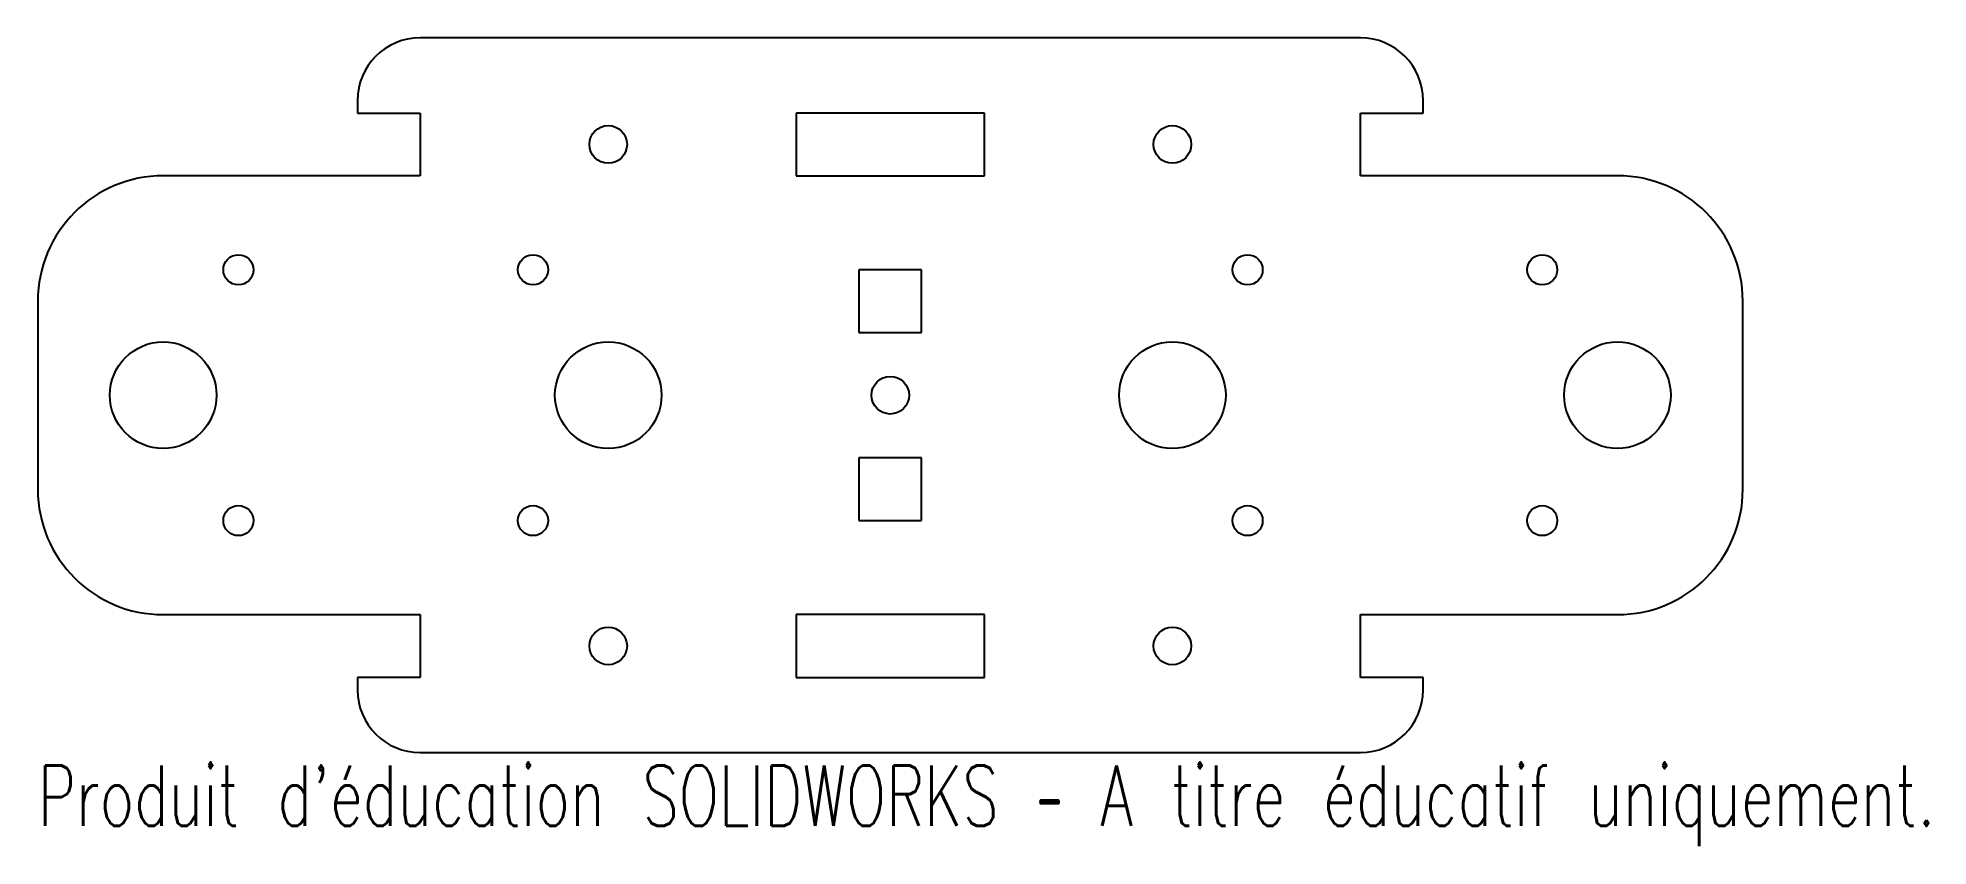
# Model space of a CAD drawing. Header units: millimetres. Extents: x -91 to 60, y -7 to 57.
import ezdxf

# ---------------------------------------------------------------- set-up
doc = ezdxf.new("R2010")
doc.units = ezdxf.units.MM
doc.styles.add('SLDTEXTSTYLE0', font='TXT', dxfattribs={"width": 0.7, "bigfont": 'bigfont'})

msp = doc.modelspace()

# ---------------------------------------------------------------- linework, layer by layer
at = {"color": 7, "linetype": 'Continuous', "lineweight": 25}
for p, q in [((15, 57), (-60, 57)), ((-65, 52), (-65, 51)), ((20, 51), (20, 52)), ((-65, 51), (-60, 51)), ((-60, 51), (-60, 46)), ((-30, 51), (-30, 46)), ((-15, 51), (-30, 51)), ((-15, 46), (-15, 51)), ((15, 46), (15, 51)), ((15, 51), (20, 51)), ((-60, 46), (-80.5, 46)), ((-30, 46), (-15, 46)), ((35.5, 46), (15, 46)), ((-25, 38.5), (-25, 33.5)), ((-20, 38.5), (-25, 38.5)), ((-20, 33.5), (-20, 38.5)), ((-90.5, 36), (-90.5, 21)), ((45.5, 21), (45.5, 36)), ((-25, 33.5), (-20, 33.5)), ((-20, 23.5), (-25, 23.5)), ((-25, 23.5), (-25, 18.5)), ((-20, 18.5), (-20, 23.5)), ((-25, 18.5), (-20, 18.5)), ((-80.5, 11), (-60, 11)), ((-60, 11), (-60, 6)), ((-30, 11), (-30, 6)), ((-15, 11), (-30, 11)), ((-15, 6), (-15, 11)), ((15, 6), (15, 11)), ((15, 11), (35.5, 11)), ((-60, 6), (-65, 6)), ((-65, 6), (-65, 5)), ((-30, 6), (-15, 6)), ((20, 6), (15, 6)), ((20, 5), (20, 6)), ((-60, 0), (15, 0))]:
    msp.add_line(p, q, dxfattribs=at)
for centre, radius in [((-45, 48.5), 1.5), ((0, 48.5), 1.5), ((-74.5, 38.5), 1.2), ((-51, 38.5), 1.2), ((6, 38.5), 1.2), ((29.5, 38.5), 1.2), ((-80.5, 28.5), 4.25), ((-45, 28.5), 4.25), ((0, 28.5), 4.25), ((35.5, 28.5), 4.25), ((-22.5, 28.5), 1.5), ((-74.5, 18.5), 1.2), ((-51, 18.5), 1.2), ((6, 18.5), 1.2), ((29.5, 18.5), 1.2), ((-45, 8.5), 1.5), ((0, 8.5), 1.5)]:
    msp.add_circle(centre, radius, dxfattribs=at)
for centre, radius, start, end in [((-60, 52), 5, 90, 180), ((15, 52), 5, 0, 90), ((-80.5, 36), 10, 90, 180), ((35.5, 36), 10, 0, 90), ((-80.5, 21), 10, 180, 270), ((35.5, 21), 10, 270, 0), ((-60, 5), 5, 180, 270), ((15, 5), 5, 270, 0)]:
    msp.add_arc(centre, radius, start, end, dxfattribs=at)

# ---------------------------------------------------------------- texts
at = {"color": 7, "linetype": 'Continuous', "insert": (-90.5, -1.02), "char_height": 4.8336, "attachment_point": 1, "style": 'SLDTEXTSTYLE0'}
msp.add_mtext("Produit d'éducation SOLIDWORKS – A titre éducatif uniquement.", dxfattribs=at)

doc.saveas('drawing.dxf')
